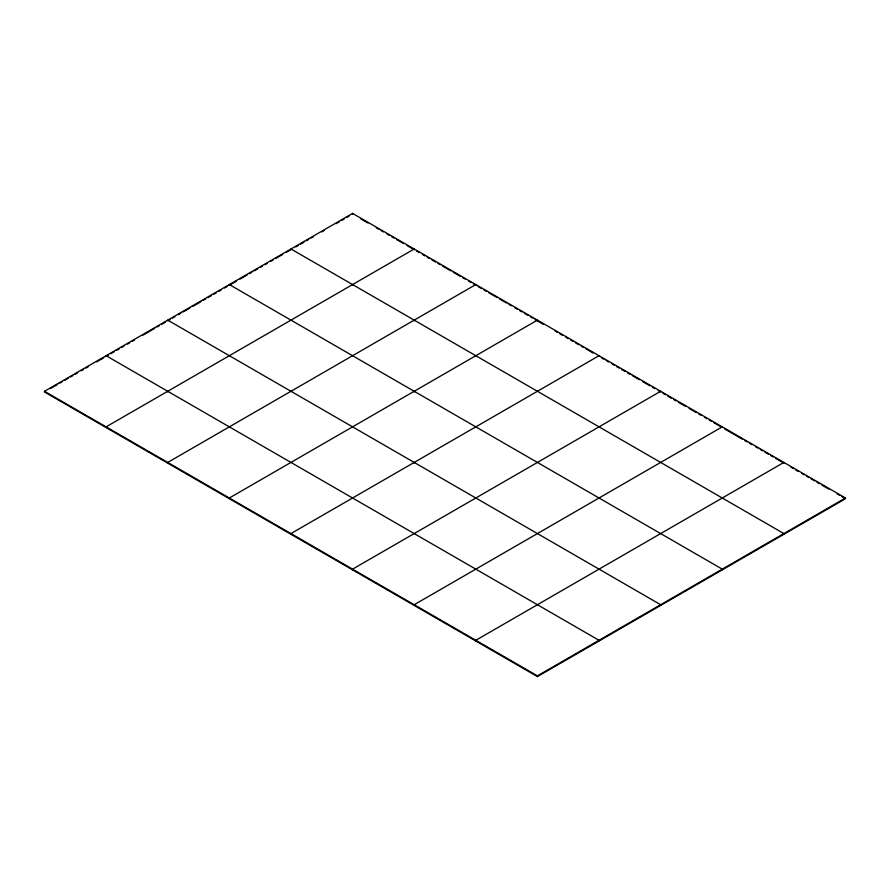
<?xml version="1.0" encoding="UTF-8"?>
<svg xmlns="http://www.w3.org/2000/svg" width="890" height="890" viewBox="0 0 890 890"><rect width="100%" height="100%" fill="white"/><g stroke="black" fill="none" stroke-linecap="round" stroke-linejoin="round"><path stroke-width="1.33" d="M44.5 391.289L352.574 213.422L845.5 498L845.5 498.712L537.427 676.578L44.5 392.001L44.5 391.289L537.427 675.866L845.5 498M50.43 388.574L57.538 384.469M59.908 383.101L62.278 381.732M64.647 380.364L68.196 378.317M70.566 376.948L72.936 375.58M75.305 374.212L77.675 372.843M81.235 370.785L83.604 369.417M85.974 368.048L88.344 366.68M96.632 361.896L103.741 357.791M108.48 355.054L106.11 356.423L106.11 355.711L599.037 640.299L599.037 641.011M110.85 353.686L114.41 351.639M116.779 350.271L119.149 348.902M121.518 347.534L123.888 346.166M127.448 344.107L129.818 342.739M132.187 341.371L134.557 340.002M142.845 335.219L154.693 328.377M157.063 327.008L159.432 325.64M161.802 324.272L165.362 322.213M170.101 319.477L167.732 320.845L167.732 320.133L660.658 604.722L660.658 605.434M172.471 318.108L174.84 316.74M178.401 314.693L180.77 313.325M183.14 311.956L190.249 307.851M192.618 306.483L200.906 301.699M203.276 300.33L205.646 298.962M208.015 297.594L211.575 295.536M213.945 294.167L216.315 292.799M218.684 291.43L221.054 290.062M224.603 288.015L226.972 286.647M236.451 281.173L229.342 285.278L229.342 284.566L722.268 569.155L722.268 569.867M240.011 279.115L247.12 275.01M249.489 273.642L251.859 272.273M254.229 270.905L257.788 268.858M260.158 267.49L262.528 266.121M264.897 264.753L267.267 263.384M270.816 261.337L273.185 259.969M275.555 258.601L282.664 254.495M286.224 252.437L290.963 249.701L290.963 248.989L783.89 533.577L783.89 534.289M295.703 246.964L298.072 245.595M300.442 244.227L303.991 242.18M306.36 240.812L308.73 239.443M311.099 238.075L313.48 236.707M321.768 231.912L324.138 230.543M335.986 223.702L339.546 221.655M341.916 220.286L344.285 218.918M346.655 217.549L349.025 216.181M360.873 218.918L367.982 223.023M376.27 227.807L378.651 229.175M381.02 230.543L383.39 231.912M386.939 233.97L389.308 235.338M391.678 236.707L394.048 238.075M396.417 239.443L403.526 243.548M407.086 245.595L414.195 249.701L414.195 248.989L106.11 426.855L106.11 427.567M416.565 251.069L418.934 252.437M422.483 254.495L424.853 255.864M427.222 257.232L429.592 258.601M431.962 259.969L435.522 262.016M437.891 263.384L440.261 264.753M442.63 266.121L450.93 270.905M453.299 272.273L460.408 276.378M462.778 277.747L465.147 279.115M468.696 281.173L471.066 282.542M473.436 283.91L475.805 285.278L475.805 284.566L167.732 462.433L167.732 463.145M478.175 286.647L481.735 288.694M484.104 290.062L486.474 291.43M488.844 292.799L497.132 297.594M499.501 298.962L506.61 303.067M508.98 304.436L511.349 305.804M514.909 307.851L517.279 309.219M519.649 310.588L522.018 311.956M524.388 313.325L527.948 315.372M530.318 316.74L532.687 318.108M535.057 319.477L543.345 324.272M555.193 331.113L557.563 332.482M559.932 333.85L562.302 335.219M565.862 337.266L568.232 338.634M570.601 340.002L572.971 341.371M575.341 342.739L578.901 344.797M581.27 346.166L583.64 347.534M586.009 348.902L593.118 353.007M601.406 357.791L603.776 359.159M606.146 360.528L608.515 361.896M612.075 363.943L614.445 365.312M616.815 366.68L619.184 368.048M621.554 369.417L625.103 371.475M627.472 372.843L629.842 374.212M632.212 375.58L639.32 379.685M642.88 381.732L649.989 385.837M652.359 387.206L654.729 388.574M658.289 390.632L660.658 392.001L660.658 391.289L352.574 569.155L352.574 569.867M663.028 393.369L665.397 394.737M667.767 396.106L671.316 398.153M673.685 399.521L676.055 400.889M678.425 402.258L685.534 406.363M689.094 408.41L696.202 412.515M698.572 413.883L700.942 415.252M704.491 417.31L706.86 418.678M709.23 420.047L711.6 421.415M713.98 422.783L722.268 427.567L722.268 426.855L414.195 604.722L414.195 605.434M724.638 428.936L742.416 439.204M744.785 440.572L747.155 441.941M749.525 443.298L751.894 444.666M755.443 446.724L757.813 448.093M760.182 449.461L762.552 450.83M764.922 452.198L768.482 454.245M770.851 455.613L773.221 456.982M775.591 458.35L782.699 462.455M790.999 467.25L793.368 468.618M795.738 469.987L798.107 471.355M801.656 473.402L804.026 474.771M806.396 476.139L808.765 477.507M811.135 478.876L814.695 480.934M817.065 482.302L819.434 483.671M821.804 485.039L828.913 489.133M837.201 493.928L839.57 495.296M841.94 496.665L844.31 498.033M783.89 463.145L783.89 462.433L475.805 640.299L475.805 641.011M722.268 498L722.268 498.712M599.037 356.423L599.037 355.711L290.963 533.577L290.963 534.289M537.427 320.845L537.427 320.133L229.342 498L229.342 498.712M537.427 675.866L537.427 676.578M475.805 355.711L475.805 356.423M475.805 426.855L475.805 427.567M414.195 320.133L414.195 320.845M414.195 391.289L414.195 392.001M414.195 462.433L414.195 463.145M352.574 213.422L352.574 214.134M352.574 284.566L352.574 285.278M229.342 355.711L229.342 356.423M229.342 426.855L229.342 427.567M167.732 391.289L167.732 392.001"/></g></svg>
